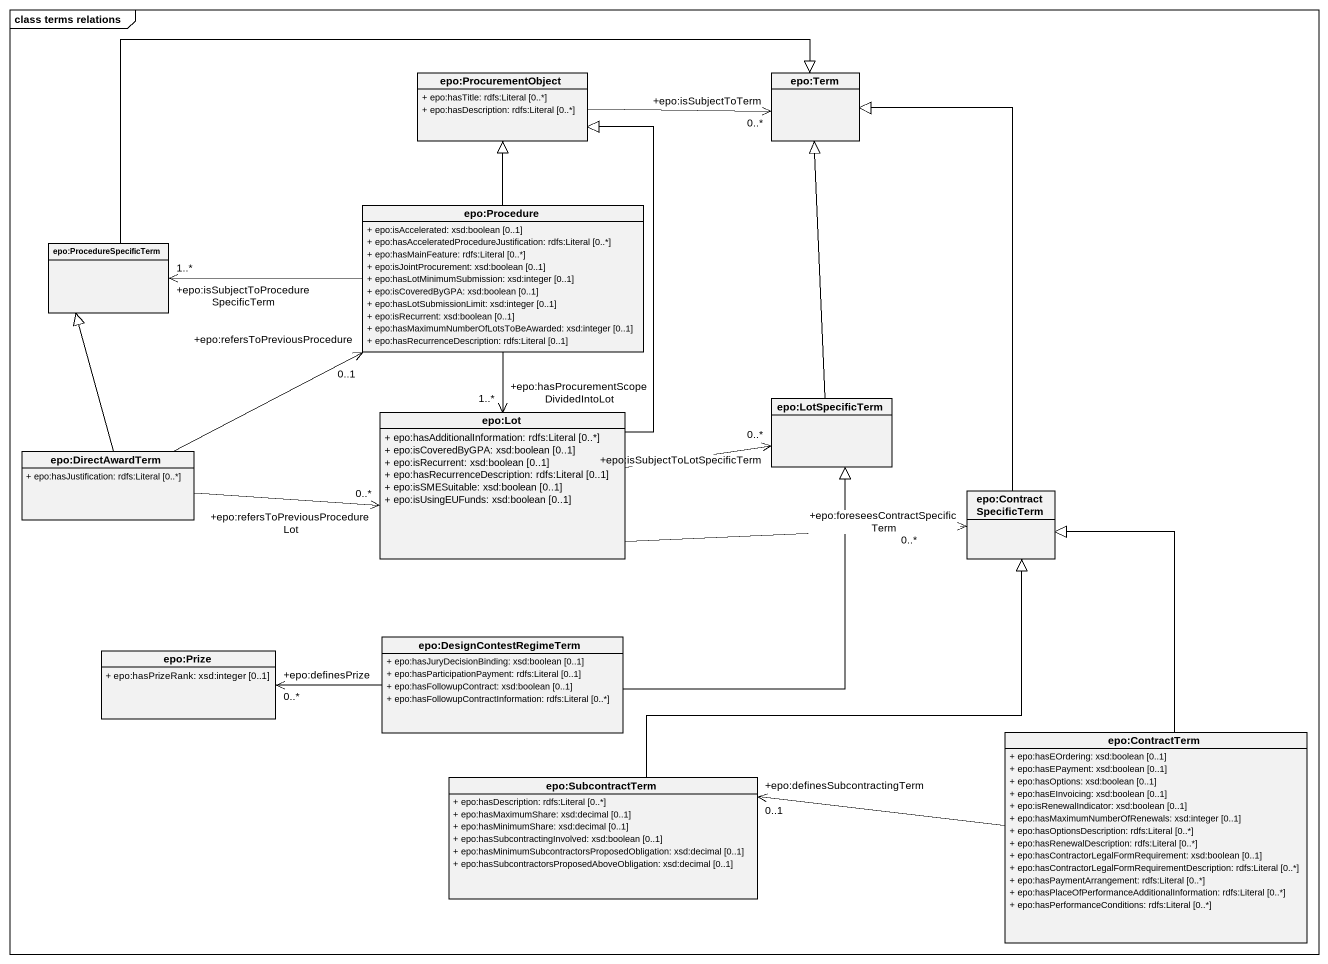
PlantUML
@startuml
mainframe class terms relations
hide circle
hide empty members
skinparam classAttributeIconSize 0
class "epo:ProcurementObject" as epo_ProcurementObject {
  + epo:hasTitle: rdfs:Literal [0..*]
  + epo:hasDescription: rdfs:Literal [0..*]
}
class "epo:Term" as epo_Term
class "epo:Procedure" as epo_Procedure {
  + epo:isAccelerated: xsd:boolean [0..1]
  + epo:hasAcceleratedProcedureJustification: rdfs:Literal [0..*]
  + epo:hasMainFeature: rdfs:Literal [0..*]
  + epo:isJointProcurement: xsd:boolean [0..1]
  + epo:hasLotMinimumSubmission: xsd:integer [0..1]
  + epo:isCoveredByGPA: xsd:boolean [0..1]
  + epo:hasLotSubmissionLimit: xsd:integer [0..1]
  + epo:isRecurrent: xsd:boolean [0..1]
  + epo:hasMaximumNumberOfLotsToBeAwarded: xsd:integer [0..1]
  + epo:hasRecurrenceDescription: rdfs:Literal [0..1]
}
class "epo:ProcedureSpecificTerm" as epo_ProcedureSpecificTerm
class "epo:Lot" as epo_Lot {
  + epo:hasAdditionalInformation: rdfs:Literal [0..*]
  + epo:isCoveredByGPA: xsd:boolean [0..1]
  + epo:isRecurrent: xsd:boolean [0..1]
  + epo:hasRecurrenceDescription: rdfs:Literal [0..1]
  + epo:isSMESuitable: xsd:boolean [0..1]
  + epo:isUsingEUFunds: xsd:boolean [0..1]
}
class "epo:LotSpecificTerm" as epo_LotSpecificTerm
class "epo:DirectAwardTerm" as epo_DirectAwardTerm {
  + epo:hasJustification: rdfs:Literal [0..*]
}
class "epo:ContractSpecificTerm" as epo_ContractSpecificTerm
class "epo:DesignContestRegimeTerm" as epo_DesignContestRegimeTerm {
  + epo:hasJuryDecisionBinding: xsd:boolean [0..1]
  + epo:hasParticipationPayment: rdfs:Literal [0..1]
  + epo:hasFollowupContract: xsd:boolean [0..1]
  + epo:hasFollowupContractInformation: rdfs:Literal [0..*]
}
class "epo:Prize" as epo_Prize {
  + epo:hasPrizeRank: xsd:integer [0..1]
}
class "epo:ContractTerm" as epo_ContractTerm {
  + epo:hasEOrdering: xsd:boolean [0..1]
  + epo:hasEPayment: xsd:boolean [0..1]
  + epo:hasOptions: xsd:boolean [0..1]
  + epo:hasEInvoicing: xsd:boolean [0..1]
  + epo:isRenewalIndicator: xsd:boolean [0..1]
  + epo:hasMaximumNumberOfRenewals: xsd:integer [0..1]
  + epo:hasOptionsDescription: rdfs:Literal [0..*]
  + epo:hasRenewalDescription: rdfs:Literal [0..*]
  + epo:hasContractorLegalFormRequirement: xsd:boolean [0..1]
  + epo:hasContractorLegalFormRequirementDescription: rdfs:Literal [0..*]
  + epo:hasPaymentArrangement: rdfs:Literal [0..*]
  + epo:hasPlaceOfPerformanceAdditionalInformation: rdfs:Literal [0..*]
  + epo:hasPerformanceConditions: rdfs:Literal [0..*]
}
class "epo:SubcontractTerm" as epo_SubcontractTerm {
  + epo:hasDescription: rdfs:Literal [0..*]
  + epo:hasMaximumShare: xsd:decimal [0..1]
  + epo:hasMinimumShare: xsd:decimal [0..1]
  + epo:hasSubcontractingInvolved: xsd:boolean [0..1]
  + epo:hasMinimumSubcontractorsProposedObligation: xsd:decimal [0..1]
  + epo:hasSubcontractorsProposedAboveObligation: xsd:decimal [0..1]
}
epo_ProcurementObject -right-> "+epo:isSubjectToTerm\n0..*" epo_Term
epo_Procedure -up-|> epo_ProcurementObject
epo_Procedure -left-> "+epo:isSubjectToProcedureSpecificTerm\n1..*" epo_ProcedureSpecificTerm
epo_Procedure --> "+epo:hasProcurementScopeDividedIntoLot\n1..*" epo_Lot
epo_ProcedureSpecificTerm -right-|> epo_Term
epo_Lot -up-|> epo_ProcurementObject
epo_Lot -right-> "+epo:isSubjectToLotSpecificTerm\n0..*" epo_LotSpecificTerm
epo_Lot -right-> "+epo:foreseesContractSpecificTerm\n0..*" epo_ContractSpecificTerm
epo_LotSpecificTerm -up-|> epo_Term
epo_DirectAwardTerm -right-> "+epo:refersToPreviousProcedure\n0..1" epo_Procedure
epo_DirectAwardTerm -up-|> epo_ProcedureSpecificTerm
epo_DirectAwardTerm -right-> "+epo:refersToPreviousProcedureLot\n0..*" epo_Lot
epo_ContractSpecificTerm -up-|> epo_Term
epo_DesignContestRegimeTerm -up-|> epo_LotSpecificTerm
epo_DesignContestRegimeTerm -left-> "+epo:definesPrize\n0..*" epo_Prize
epo_ContractTerm -up-|> epo_ContractSpecificTerm
epo_ContractTerm -left-> "+epo:definesSubcontractingTerm\n0..1" epo_SubcontractTerm
epo_SubcontractTerm -up-|> epo_ContractSpecificTerm
@enduml
